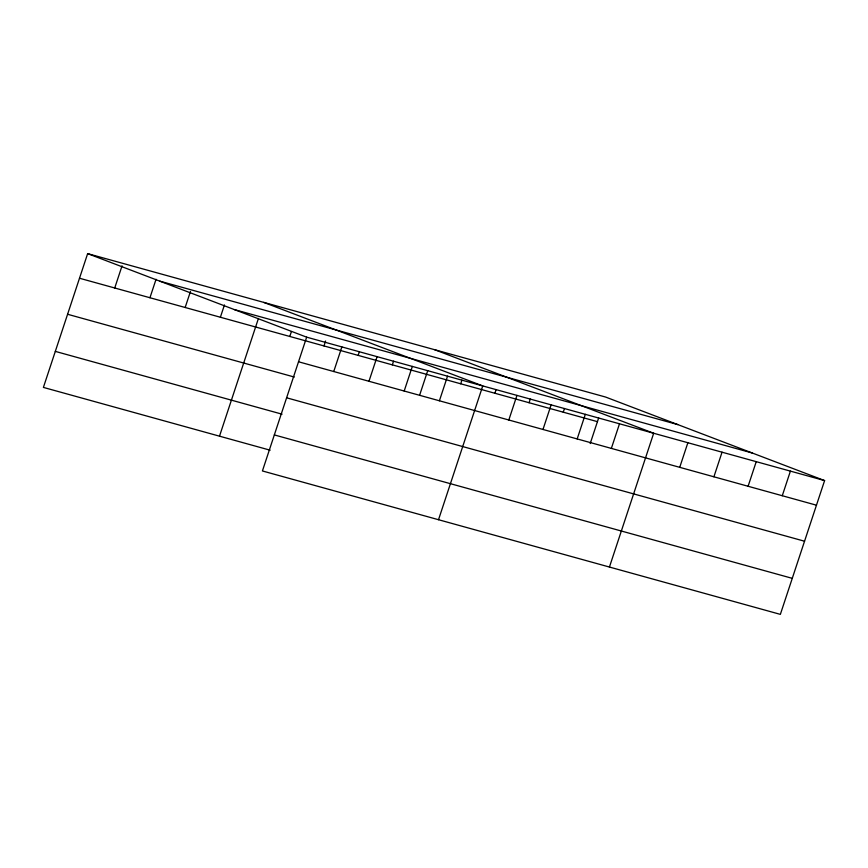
<?xml version="1.0" encoding="UTF-8"?>
<svg xmlns="http://www.w3.org/2000/svg" width="868" height="868" viewBox="0 0 868 868"><rect width="100%" height="100%" fill="white"/><g stroke="black" fill="none" stroke-linecap="round" stroke-linejoin="round"><path stroke-width="1.3" d="M824.6 480.59L306.664 337.164L262.418 470.955L780.354 614.37L824.6 480.59L605.582 397.045L87.646 253.63L43.4 387.41L270.143 450.199M114.728 287.992L122.052 265.836M149.947 297.746L156.056 279.279M185.166 307.489L190.461 291.496M220.385 317.243L224.454 304.939M219.495 436.181L258.458 318.382M289.793 336.469L291.42 331.543M323.97 345.931L325.598 341.005M333.746 371.526L341.884 346.918M358.159 355.392L359.374 351.703M368.965 381.28L377.103 356.672M392.336 364.864L393.562 361.175M404.184 391.034L412.322 366.426M419.711 394.918L427.74 370.636M439.403 400.788L447.541 376.169M460.713 383.797L461.928 380.097M438.514 519.715L482.76 385.924L263.742 302.389M494.89 393.258L496.116 389.569M508.811 420.004L516.948 395.396M529.079 402.73L530.294 399.03M542.988 429.465L551.126 404.857M563.256 412.191L564.482 408.502M577.177 438.937L585.314 414.329M590.207 443.526L598.66 417.964M611.354 448.398L619.502 423.79M609.434 567.043L653.68 433.251L434.662 349.717M679.731 467.331L687.868 442.723M713.908 476.792L722.046 452.185M748.097 486.264L756.234 461.657M782.274 495.726L790.412 471.118M159.918 281.189L677.854 424.615M234.393 309.594L752.328 453.02M79.509 278.237L597.444 421.653M298.527 361.772L816.462 505.198M67.596 314.27L294.328 377.048M286.614 397.804L804.549 541.22M55.313 351.388L282.057 414.177M274.331 434.922L792.267 578.348M87.646 253.63L306.664 337.164"/></g></svg>
